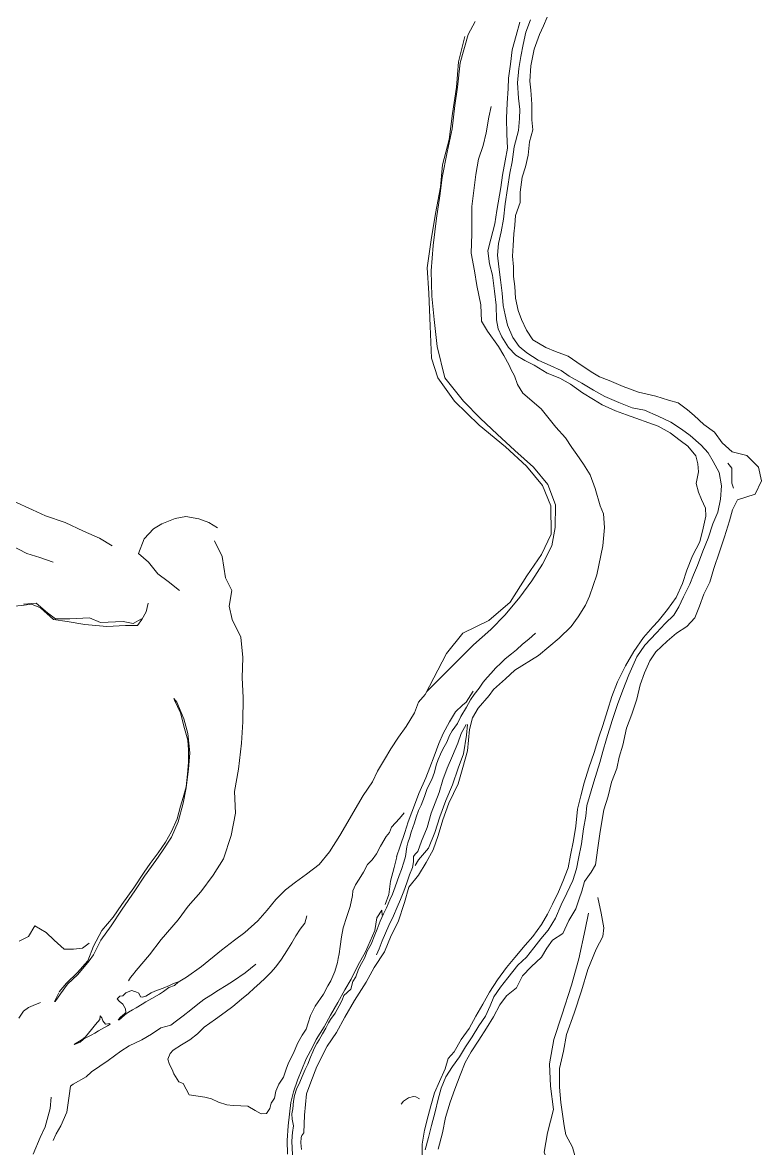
# Model space of a CAD drawing. Extents: x 683321 to 688873, y 7661944 to 7668387.
# Drawn here: x 687111 to 687492, y 7664701 to 7665280 of the extents above; entities that cross this region are included whole.
import ezdxf

# ---------------------------------------------------------------- set-up
doc = ezdxf.new("R2010")
doc.units = 0
doc.header["$MEASUREMENT"] = 0
doc.layers.add('01 CRESTA_Line', color=3, linetype='Continuous', lineweight=20)

msp = doc.modelspace()

# ---------------------------------------------------------------- linework, layer by layer
at = {"layer": '01 CRESTA_Line'}
for points in [[(687318.66, 7664700.27, 4110.31), (687320.28, 7664706.56, 4111.06), (687321.88, 7664712.79, 4111.42), (687323.73, 7664719.77, 4111.98), (687325.33, 7664726.32, 4112.75), (687326.81, 7664731.97, 4113.53), (687329.3, 7664737.79, 4114.23), (687332.64, 7664743.16, 4114.8), (687336.32, 7664748.1, 4115.55), (687339.34, 7664753.17, 4116.32), (687342.76, 7664758.4, 4117.16), (687346.28, 7664763.96, 4118.19), (687349.62, 7664768.93, 4118.7), (687351.98, 7664774.34, 4119.57), (687354, 7664778.9, 4120.53), (687357.39, 7664783.82, 4121.13), (687361.13, 7664788.62, 4121.86), (687366.34, 7664795.24, 4123.34), (687370.8, 7664799.39, 4124.3), (687374.58, 7664804.13, 4125.44), (687378.1, 7664808.74, 4126.71), (687381.84, 7664813.27, 4128.11), (687385.73, 7664819.43, 4129.35), (687388.5, 7664826.22, 4130.93), (687391.55, 7664832.21, 4131.76), (687394.53, 7664838.71, 4132.83), (687396.41, 7664844.76, 4133.5), (687397.52, 7664850.16, 4134.08), (687398.97, 7664857.63, 4134.74), (687400.13, 7664865.33, 4135.26), (687401.27, 7664871.92, 4135.8), (687401.76, 7664877.41, 4135.77), (687405.36, 7664889.59, 4136.66), (687408.5, 7664899.53, 4136.89), (687410.05, 7664905.24, 4137.06), (687411.89, 7664911.75, 4136.99), (687414.9, 7664921.18, 4137.25), (687417.53, 7664929.29, 4137.41), (687420.39, 7664936.67, 4137.65), (687423.34, 7664944.66, 4137.64), (687427.45, 7664953.9, 4137.88), (687431.67, 7664959.87, 4138.05), (687437.6, 7664966.27, 4138.3), (687442.06, 7664970.94, 4138.43), (687446.61, 7664975.36, 4138.89), (687449.04, 7664979.64, 4139.04), (687451.59, 7664984.73, 4139.24), (687454.7, 7664991.24, 4139.68), (687456.67, 7664996.09, 4140.07), (687458.81, 7665000.89, 4140.32), (687461.44, 7665008.21, 4140.52), (687464.13, 7665014.88, 4140.68), (687466.68, 7665022.22, 4140.86), (687469.13, 7665028.31, 4140.7), (687470.54, 7665034.96, 4140.93), (687471.05, 7665041.81, 4141.17), (687469.89, 7665048.72, 4141.33), (687466.82, 7665054.38, 4141.58), (687464.16, 7665058.79, 4141.61), (687460.63, 7665062.84, 4142.09), (687455, 7665067.74, 4142.4), (687450.41, 7665070.95, 4142.42), (687444.98, 7665074.62, 4142.66), (687438.53, 7665077.74, 4142.71), (687431.47, 7665080.78, 4143.01), (687425.13, 7665082, 4143.18), (687418.17, 7665084.76, 4143.08), (687411.1, 7665087.81, 4143.23), (687405.24, 7665091.06, 4143.32), (687399.18, 7665094.6, 4143.73), (687392.76, 7665098.3, 4143.85), (687388.5, 7665101.27, 4143.86), (687383.2, 7665103.64, 4144.4), (687376.8, 7665106.54, 4144.73), (687370.92, 7665110.22, 4145.12), (687366.97, 7665113.54, 4145.32), (687363.77, 7665118.11, 4145.38), (687360.9, 7665124.46, 4145.33), (687359.68, 7665129.84, 4145.6), (687358.77, 7665134.59, 4145.66), (687358.23, 7665141.02, 4145.69), (687357.41, 7665147.87, 4146.18), (687356.55, 7665154.53, 4146.6), (687355.8, 7665160.53, 4146.83), (687356.31, 7665166.52, 4147.19), (687357.68, 7665172.59, 4147.26), (687358.98, 7665179.1, 4147.46), (687359.79, 7665186.91, 4147.53), (687360.95, 7665194.82, 4147.76), (687362.24, 7665202.68, 4147.99), (687363.35, 7665208.56, 4148.19), (687364.47, 7665216.31, 4148.41), (687366.57, 7665224.65, 4148.58), (687367.06, 7665230.89, 4148.7), (687367.38, 7665235.41, 4148.79), (687366.6, 7665241.26, 4148.9), (687366.09, 7665249.15, 4149.23), (687366.79, 7665256.67, 4149.35), (687367.77, 7665262.83, 4149.67), (687369.07, 7665268.95, 4149.88), (687370.44, 7665275.24, 4149.92), (687372.73, 7665281.55, 4150.12)], [(687325.3, 7664700.48, 4112.05), (687327.44, 7664709.02, 4112.68), (687329.12, 7664716.76, 4113.38), (687331.5, 7664724.73, 4114.45), (687333.84, 7664731.35, 4115.25), (687336.58, 7664738.64, 4116.08), (687339.17, 7664745.13, 4116.72), (687342.32, 7664750.56, 4117.6), (687346.15, 7664756.57, 4118.68), (687350.11, 7664762.81, 4119.61), (687353.79, 7664768.59, 4120.49), (687357, 7664774.75, 4121.3), (687360.52, 7664779.44, 4122.48), (687365.51, 7664783.5, 4125.08), (687368.74, 7664789.68, 4124.9), (687373.17, 7664794.4, 4125.92), (687378.47, 7664799.33, 4127.87), (687381.18, 7664804, 4128.37), (687384.16, 7664808.02, 4129.5), (687389.37, 7664811.46, 4131.79), (687392.52, 7664818.23, 4133.11), (687396.14, 7664824.16, 4133.77), (687397.86, 7664829.4, 4134.38), (687399.26, 7664833.36, 4134.61), (687400.51, 7664838.33, 4134.67), (687404.01, 7664843.08, 4136.14), (687406.17, 7664846.79, 4138.08), (687407.52, 7664855.51, 4138.24), (687408.46, 7664862.8, 4138.37), (687409.36, 7664868.17, 4138.79), (687410.55, 7664875.1, 4139.02), (687412.75, 7664882.25, 4139.55), (687414.43, 7664889.45, 4139.74), (687417.15, 7664896.4, 4140.51), (687418.38, 7664902.22, 4140.32), (687420.24, 7664908.35, 4140.63), (687422.17, 7664917.08, 4140.72), (687424.91, 7664924.42, 4140.94), (687427.49, 7664932.06, 4141.27), (687429.29, 7664939.49, 4140.83), (687431.48, 7664945.59, 4141.01), (687434.14, 7664951.83, 4140.85), (687437.26, 7664956.38, 4141.46), (687443.06, 7664961.9, 4141.48), (687447.91, 7664966.01, 4142.06), (687453.2, 7664969.54, 4141.94), (687457.31, 7664973.98, 4142.74), (687459.75, 7664979.95, 4142.38), (687462, 7664986.03, 4142.58), (687465.02, 7664992.35, 4143.24), (687467.07, 7664999.36, 4143.82), (687470.09, 7665007.97, 4144.02), (687472.68, 7665015.59, 4143.77), (687475.16, 7665023.77, 4143.9), (687476.73, 7665029.51, 4143.83), (687479.26, 7665034.62, 4144.28), (687488.36, 7665037.52, 4147.19), (687491.65, 7665044.49, 4147.82), (687490.1, 7665051.46, 4148.45), (687484.1, 7665057.46, 4147.24), (687476.55, 7665059.4, 4145.37), (687471.38, 7665064, 4144.95), (687467.44, 7665069.5, 4145.24), (687462.06, 7665073.5, 4145.01), (687456.94, 7665078, 4145.18), (687453.5, 7665081, 4145.42), (687448.75, 7665084.5, 4145.49), (687443.81, 7665086, 4145.58), (687437.25, 7665088, 4146.2), (687428.31, 7665090, 4146.8), (687420.44, 7665093, 4147.22), (687413.31, 7665096, 4147.8), (687408.38, 7665098, 4147.31), (687404.88, 7665100, 4147.39), (687398.94, 7665104, 4147.85), (687392.13, 7665108.5, 4148.33), (687385.69, 7665111, 4147.86), (687380.75, 7665113, 4147.62), (687373.94, 7665117, 4148.4), (687370.75, 7665122, 4149.19), (687368.19, 7665127.5, 4149.48), (687366.38, 7665132, 4149.27), (687365.12, 7665138.5, 4149.47), (687364.81, 7665144.5, 4150.03), (687364, 7665149.5, 4150.59), (687364.06, 7665154.5, 4151.65), (687363.5, 7665160, 4152.3), (687363.88, 7665165.5, 4152.83), (687364.25, 7665171.5, 4152.52), (687364.81, 7665176, 4152.97), (687365.06, 7665181, 4152.92), (687367.48, 7665187.6, 4153.86), (687367.48, 7665192.92, 4153.56), (687368.45, 7665200.67, 4153.51), (687370.14, 7665205.99, 4153.86), (687371.59, 7665212.04, 4153.52), (687372.32, 7665218.81, 4152.95), (687374.01, 7665225.1, 4153.04), (687373.53, 7665230.18, 4152.4), (687373.53, 7665238.17, 4152.22), (687373.05, 7665245.43, 4152), (687372.38, 7665250, 4151.77), (687372.94, 7665258, 4152.55), (687374.75, 7665266.5, 4153.19), (687377.44, 7665274, 4153.79), (687379.5, 7665278.5, 4154.33), (687381.38, 7665283, 4154.39)], [(687367.37, 7665280.37, 4150.05), (687365.44, 7665273.51, 4150.2), (687363.44, 7665266.18, 4149.97), (687362.47, 7665258.88, 4149.57), (687361.42, 7665251.54, 4149.23), (687361.3, 7665246.35, 4149.01), (687360.77, 7665238.75, 4148.84), (687360.49, 7665231, 4148.51), (687360.56, 7665222.84, 4148.47), (687360.89, 7665215.55, 4148.35), (687359.7, 7665209.08, 4148.23), (687358.39, 7665201.73, 4148.01), (687357.6, 7665195.44, 4147.73), (687355.45, 7665183.59, 4147.45), (687354.51, 7665176.66, 4147.33), (687352.39, 7665168.86, 4147.14), (687350.91, 7665162.77, 4146.95), (687351.67, 7665156.07, 4146.75), (687353.29, 7665150.18, 4146.45), (687354.32, 7665141.97, 4145.88), (687355.08, 7665134.79, 4145.76), (687355.29, 7665127.28, 4145.98), (687356.1, 7665122.65, 4145.66), (687358.11, 7665118.51, 4145.67), (687361.42, 7665112.99, 4145.64), (687365.29, 7665109.03, 4145.28), (687369.86, 7665106.36, 4144.98), (687374.71, 7665104.01, 4144.59), (687381.45, 7665099.9, 4144.09), (687387.94, 7665097.17, 4143.97), (687393.31, 7665094.2, 4143.76), (687399.55, 7665089.78, 4143.39), (687405.17, 7665086.34, 4143.28), (687409.65, 7665083.48, 4143.07), (687416.51, 7665080.46, 4142.92), (687422.26, 7665078.43, 4143.09), (687438.57, 7665072.52, 4142.79), (687444.6, 7665069.16, 4142.56), (687449.87, 7665065.22, 4142.34), (687453.8, 7665062.27, 4142.31), (687457.89, 7665057.27, 4142.36), (687458.92, 7665053.13, 4142.52), (687459.22, 7665049, 4142.27), (687458.03, 7665043.04, 4141.78), (687459.31, 7665038.63, 4141.35), (687460.86, 7665034.9, 4141.76), (687462.89, 7665030.33, 4141.67), (687463.02, 7665026.26, 4140.95), (687461.61, 7665020.09, 4140.77), (687459.99, 7665013.03, 4140.7), (687456.2, 7665005.8, 4140.38), (687453.25, 7664998.38, 4140.11), (687451.09, 7664991.65, 4139.54), (687447.74, 7664984.44, 4139.13), (687443.36, 7664978.2, 4138.78), (687438.57, 7664972.25, 4138.47), (687435.75, 7664969.26, 4138.37), (687430.93, 7664963.76, 4138.33), (687425.98, 7664956.68, 4137.92), (687421.76, 7664949.16, 4137.71), (687417.5, 7664941.06, 4137.76), (687414.72, 7664933.39, 4137.59), (687412.4, 7664926.22, 4137.55), (687410.04, 7664918.57, 4137.19), (687408, 7664912.46, 4137.02), (687405.53, 7664904.59, 4137.08), (687402.85, 7664896.7, 4136.82), (687400.44, 7664889.05, 4136.64), (687398.74, 7664882.31, 4136.41), (687396.99, 7664875.48, 4135.85), (687396.14, 7664866.73, 4135.33), (687394.93, 7664859.36, 4134.86), (687393.41, 7664851.78, 4134.16), (687392.24, 7664845.37, 4133.5), (687389.47, 7664838.22, 4132.51), (687387.14, 7664832.93, 4131.8), (687384.09, 7664826.68, 4130.52), (687381.6, 7664821.52, 4129.48), (687378.49, 7664816.1, 4128.2), (687374.01, 7664810.01, 4126.46), (687370.04, 7664805.44, 4124.93), (687364.81, 7664799.1, 4123.76), (687360.46, 7664794.05, 4122.44), (687355.81, 7664787.61, 4121.73), (687351.64, 7664781.37, 4120.61), (687348.29, 7664775.11, 4119.71), (687344.75, 7664768.91, 4118.58), (687341.16, 7664762.65, 4117.81), (687337.14, 7664756.99, 4116.66), (687333.59, 7664750.57, 4115.56), (687330.36, 7664747.27, 4114.68), (687328.9, 7664741.8, 4114.52), (687325.98, 7664735.44, 4113.71), (687323.48, 7664729.61, 4112.91), (687321.53, 7664722.78, 4112.08), (687320.2, 7664717.63, 4111.64), (687318.26, 7664710.38, 4111.1), (687317.07, 7664703.12, 4110.51), (687317.07, 7664696.42, 4110.2)], [(687319.44, 7664936, 4105.08), (687343.38, 7664960, 4107.57), (687352.31, 7664968, 4108.82), (687359.69, 7664975.5, 4110.01), (687367.38, 7664984.5, 4111.17), (687373.44, 7664993, 4112.44), (687379, 7665001.5, 4113.79), (687383.75, 7665011, 4115.26), (687385.56, 7665020.5, 4116.6), (687385.62, 7665032, 4118.25), (687381.69, 7665042.5, 4120), (687374.38, 7665051.5, 4121.33), (687364.75, 7665060, 4122.72), (687355.62, 7665068.5, 4123.89), (687347.06, 7665076.5, 4125.08), (687338.31, 7665085.5, 4126.28), (687328.75, 7665097.5, 4127.75), (687324.69, 7665113.5, 4128.72), (687323.19, 7665127.5, 4129.69), (687322.06, 7665139.5, 4130.54), (687321.75, 7665152.5, 4131.64), (687322.69, 7665165.5, 4132.69), (687324.38, 7665179.5, 4133.55), (687326.12, 7665191, 4134.22), (687327.38, 7665200.5, 4134.77), (687329.94, 7665213.5, 4135.63), (687332.5, 7665225.5, 4136.53), (687333.81, 7665237.5, 4137.43), (687335.19, 7665247, 4138.25), (687336.69, 7665259.5, 4139.32), (687340.69, 7665274, 4140.69), (687344.34, 7665280.69, 4142.25)], [(687329.62, 7664955.5, 4104.96), (687338.06, 7664966, 4106.46), (687351.44, 7664972.5, 4108.86), (687362.38, 7664982, 4110.44), (687370.94, 7664995.5, 4112.15), (687378.44, 7665006.5, 4113.96), (687383.5, 7665017, 4115.78), (687383.25, 7665031.5, 4117.9), (687379, 7665042, 4119.38), (687370.69, 7665052, 4121.38), (687359.88, 7665062, 4122.79), (687346.38, 7665073, 4124.5), (687333.62, 7665085.5, 4126.26), (687325.19, 7665097.5, 4127.86), (687321.81, 7665107.5, 4128.31), (687321.25, 7665124, 4129.37), (687320.44, 7665141, 4130.46), (687319.56, 7665154, 4131.55), (687321.75, 7665168.5, 4132.77), (687323.94, 7665182, 4133.6), (687326.44, 7665195.5, 4134.38), (687327.44, 7665207, 4135.07), (687330.94, 7665220, 4136.02), (687332.69, 7665233.5, 4137.05), (687334.75, 7665247, 4138.16), (687335.75, 7665260, 4139.22), (687339.06, 7665273, 4140.48)], [(687352.56, 7665237, 4142.23), (687351.44, 7665231.5, 4142.1), (687350.06, 7665223.5, 4141.85), (687348.5, 7665217, 4141.57), (687346, 7665210, 4140.44), (687344.62, 7665202, 4140.16), (687342.69, 7665185.5, 4139.32), (687342.62, 7665171.5, 4140.1), (687342.31, 7665161.5, 4140.39), (687343.94, 7665152.5, 4140.42), (687345.25, 7665145, 4139.89), (687347.19, 7665135, 4140.03), (687347.56, 7665126.5, 4139.76), (687350.69, 7665121.5, 4141.2), (687356.31, 7665113.5, 4142.98), (687359.06, 7665109, 4141.63), (687361.81, 7665104, 4141.23), (687362.81, 7665101.5, 4140.47), (687364.62, 7665098.5, 4140.49), (687366.13, 7665094, 4136.35), (687368.88, 7665089.5, 4133.93), (687378.31, 7665081.5, 4131.11), (687385.81, 7665072, 4129.31), (687390.75, 7665066.5, 4128.13), (687394, 7665061.5, 4126.85), (687396.63, 7665058, 4125.88), (687400.06, 7665053, 4125), (687403.5, 7665047.5, 4123.67), (687406, 7665040.5, 4122.96), (687408.63, 7665031.5, 4120.96), (687410.44, 7665027.5, 4119.62), (687410.94, 7665020.5, 4119.26), (687409.94, 7665011, 4120.45), (687407, 7664996, 4119.95), (687403.19, 7664985, 4119.59), (687401.06, 7664980.5, 4119.79), (687397.31, 7664974.5, 4119.98), (687393.75, 7664969.5, 4120.63), (687387.63, 7664963.5, 4120), (687376.94, 7664954.5, 4117.6), (687364.81, 7664947, 4113.68), (687359.94, 7664942.5, 4112.44), (687353.81, 7664937, 4110.84), (687351.5, 7664934, 4110.29), (687345.81, 7664927.5, 4109.03), (687342.88, 7664922.5, 4108.59), (687341.44, 7664916.5, 4108.65), (687340.31, 7664905.5, 4109.35), (687338.06, 7664897, 4109.29), (687335.62, 7664888.5, 4109.56), (687330.75, 7664878.5, 4108.42), (687327.62, 7664870, 4107.79), (687325.25, 7664862, 4106.95), (687322.69, 7664854.5, 4105.95), (687319.13, 7664848, 4104.5), (687315.25, 7664841.5, 4103.27), (687310.14, 7664835.36, 4101.88), (687307.88, 7664827.5, 4101.64), (687304.62, 7664817.5, 4101.29), (687301.06, 7664810.5, 4100.88), (687297.62, 7664802, 4101.02), (687292.31, 7664794, 4100.33), (687288.25, 7664786.5, 4099.97), (687282.19, 7664777, 4099.53), (687277.31, 7664768.5, 4099.18), (687273, 7664760.5, 4098.91), (687268.19, 7664753.5, 4098.53), (687262.81, 7664743, 4098.33), (687259.81, 7664735, 4098.55), (687257.5, 7664729, 4098.22), (687256.44, 7664718, 4098.33), (687256.12, 7664709, 4098.05), (687255.11, 7664707.53, 4096.86), (687254.71, 7664706.57, 4096.56), (687254.7, 7664703.83, 4096.08), (687255.04, 7664700.39, 4096.11)], [(687477.25, 7665040.65, 4140.32), (687476.47, 7665043.15, 4140.14), (687476.4, 7665046.09, 4140.89), (687476.31, 7665048.63, 4141.08), (687476.33, 7665050.88, 4140.83), (687474.41, 7665053.5, 4140.87)], [(687106.69, 7665034, 4054.53), (687116.62, 7665029.5, 4056.53), (687123.25, 7665026.5, 4057.24), (687133.31, 7665023, 4058.42), (687142.87, 7665018.5, 4059.52), (687151, 7665015, 4060.23), (687157.62, 7665011, 4061.57)], [(687211.71, 7665020.19, 4063.04), (687207.32, 7665023.05, 4063.83), (687202.21, 7665024.82, 4064.26), (687195.47, 7665026.03, 4064), (687189.94, 7665025.05, 4064), (687183.05, 7665022.34, 4064.07), (687178.83, 7665019.77, 4063.84), (687174.07, 7665014.64, 4063.72), (687171.01, 7665006.98, 4064.33), (687176.3, 7665002.63, 4064.03), (687181.07, 7664996.53, 4064.08), (687186.27, 7664992.55, 4064.09), (687192.25, 7664987.92, 4064.32)], [(687127.19, 7665002.5, 4060.71), (687120.31, 7665005, 4061.01), (687113.63, 7665007, 4060.51), (687105.12, 7665011.5, 4057.51)], [(687210.12, 7665013.5, 4064.16), (687214.19, 7665005.5, 4066.22), (687215.88, 7664994.5, 4068.61), (687219.06, 7664988, 4071.12), (687217.81, 7664980, 4072.63), (687219.31, 7664973, 4074.68), (687223.69, 7664964, 4077.24), (687224.69, 7664953.5, 4077.32), (687224.44, 7664943, 4077.37), (687225, 7664933, 4077.67), (687224.81, 7664920.5, 4077.94), (687224.06, 7664909.5, 4078.28), (687222.62, 7664896, 4077.96), (687220.44, 7664884.5, 4077.23), (687221, 7664873.5, 4078.44), (687218.81, 7664862, 4079.1), (687214.88, 7664850, 4080.32), (687209.44, 7664841.5, 4080.37), (687203.12, 7664833, 4079.85), (687196.62, 7664825.5, 4079.74), (687191.44, 7664818.5, 4079.76), (687182.81, 7664808.5, 4078.24), (687176.69, 7664800.5, 4078.63), (687169.82, 7664792.44, 4078.64), (687168.02, 7664790.12, 4078.48), (687166.97, 7664788.95, 4078.69), (687165.89, 7664787.13, 4078.49)], [(687107.38, 7664980, 4069.5), (687112.31, 7664980.5, 4069.64), (687116, 7664981, 4069.61), (687120.69, 7664979, 4069.64), (687127.31, 7664973, 4069.35), (687134.31, 7664972, 4069.01), (687143.56, 7664970.5, 4069.13), (687154.75, 7664969.5, 4069.02), (687164.38, 7664970, 4068.97), (687170.5, 7664970, 4068.89), (687172.75, 7664973, 4068.55), (687175, 7664977, 4065.77), (687176.12, 7664981.5, 4063.12)], [(687112, 7664981, 4069.58), (687118.5, 7664981.5, 4069.6), (687124.25, 7664976.5, 4069.56), (687128.31, 7664973.5, 4069.39), (687135.69, 7664973.5, 4069.04), (687145.94, 7664974, 4069.43), (687151.5, 7664971.5, 4069.37), (687163.25, 7664972, 4068.97), (687168.31, 7664971, 4068.77), (687172.56, 7664973.5, 4068.61)], [(687250.32, 7664697.43, 4095.87), (687250.19, 7664701.38, 4095.97), (687249.99, 7664704.26, 4096.25), (687250.08, 7664707.31, 4096.3), (687250.31, 7664709.2, 4096.61), (687250.82, 7664712.47, 4096.77), (687250.11, 7664715.97, 4097.14), (687250.06, 7664718.72, 4097.24), (687250.45, 7664721.38, 4097.46), (687250.91, 7664725.27, 4097.12), (687251.4, 7664728.08, 4097.26), (687252.31, 7664731.36, 4097.25), (687254.04, 7664735.1, 4097.31), (687255.22, 7664737.87, 4097.42), (687256.89, 7664741.62, 4097.6), (687258.19, 7664744.36, 4097.74), (687259.56, 7664747.93, 4097.88), (687260.76, 7664750.63, 4097.95), (687261.5, 7664752.38, 4098.3), (687262.9, 7664754.98, 4098.24), (687264.01, 7664756.8, 4098.41), (687265.72, 7664759.9, 4098.77), (687267.51, 7664762.76, 4098.4), (687268.84, 7664765.48, 4098.8), (687269.92, 7664767.23, 4098.61), (687272.24, 7664770.51, 4098.37), (687274.35, 7664774.36, 4098.48), (687275.91, 7664777.25, 4098.76), (687276.82, 7664779.6, 4098.57), (687280.32, 7664782.93, 4098.33), (687281.43, 7664786.79, 4098.7), (687282.87, 7664789.16, 4098.74), (687284.21, 7664793.24, 4099.12), (687285.92, 7664796.1, 4099.49), (687287.35, 7664798.87, 4099.54), (687288.7, 7664802.49, 4099.84), (687290.73, 7664806.1, 4099.94), (687292.63, 7664810.81, 4099.97), (687293.97, 7664813.77, 4100.21), (687295.47, 7664817.83, 4100.15), (687297.2, 7664821.66, 4100.36), (687298.67, 7664824.73, 4100.61), (687300.45, 7664828.78, 4100.45), (687301.72, 7664831.76, 4100.77), (687303.24, 7664835.61, 4100.79), (687304.15, 7664838.41, 4101.16), (687305.26, 7664841.39, 4101.52), (687306.5, 7664844.52, 4101.66), (687307.67, 7664848.15, 4101.83), (687308.54, 7664851.17, 4101.94), (687309.12, 7664856.04, 4102.25), (687309.68, 7664858.1, 4102.51), (687310.71, 7664861.09, 4102.76), (687311.47, 7664863.73, 4102.86), (687313.09, 7664868.44, 4103.19), (687314.02, 7664871.42, 4103.23), (687315.23, 7664874.72, 4103.05), (687316.59, 7664877.49, 4103.16), (687318.3, 7664882.02, 4103.12), (687319.62, 7664886.14, 4103.36), (687321.95, 7664890.72, 4103.61), (687323.41, 7664894.56, 4103.79), (687324.31, 7664898.16, 4104.03), (687325.34, 7664900.99, 4104.34), (687326.56, 7664903.79, 4104.42), (687327.67, 7664906.35, 4104.41), (687329.72, 7664909.98, 4104.56), (687331.12, 7664913.34, 4104.66), (687332.5, 7664915.76, 4104.84), (687335.15, 7664919.58, 4104.76), (687336.88, 7664923.16, 4105.02), (687339.87, 7664927.93, 4104.93), (687341.88, 7664931.73, 4105.24), (687343.76, 7664934.43, 4105.31), (687346.38, 7664937.77, 4105.34), (687348.36, 7664940.78, 4105.48), (687350.5, 7664943.23, 4105.85), (687352.63, 7664945.55, 4106.07), (687354.83, 7664948.06, 4106.53), (687357.64, 7664950.71, 4106.87), (687359.8, 7664952.85, 4107.02), (687363.03, 7664955.49, 4107.26), (687365.53, 7664957.5, 4107.65), (687368.67, 7664960.44, 4108.14), (687371.97, 7664963, 4108.62), (687375.39, 7664966.1, 4109.22)], [(687190.91, 7664786.41, 4084.47), (687188.8, 7664785.69, 4084.73), (687187.09, 7664784.71, 4084.82), (687183.78, 7664783.39, 4084.47), (687179.47, 7664781.77, 4083.85), (687177.68, 7664781.01, 4083.7), (687174.91, 7664779.23, 4083.63), (687173.14, 7664778.83, 4083.63), (687172.1, 7664778.95, 4083.26), (687171.21, 7664780.85, 4082.65), (687169.71, 7664781.46, 4082.77), (687168.99, 7664781.64, 4082.97), (687167.59, 7664782.16, 4082.3), (687166.7, 7664781.78, 4081.73), (687164.54, 7664781.04, 4080.52), (687163.05, 7664779.42, 4080.56), (687161.46, 7664779.25, 4080.01), (687160.19, 7664777.91, 4079.52), (687161.06, 7664776.63, 4080.23), (687162.98, 7664775.14, 4080.99), (687164.35, 7664772.8, 4081.7), (687164.55, 7664770.9, 4082.06), (687163.83, 7664770.12, 4081.9), (687161.84, 7664768.48, 4081.66), (687160.66, 7664767.14, 4081.83), (687161.11, 7664767.05, 4081.61), (687162.21, 7664768.01, 4081.8), (687164.13, 7664769.59, 4082.01), (687165.92, 7664771.02, 4082.33), (687167.92, 7664772.17, 4082.64), (687169.9, 7664773.33, 4082.91), (687172.9, 7664775.19, 4083.13), (687174.81, 7664776.41, 4083.41), (687178.01, 7664778.12, 4083.63), (687181.91, 7664780.32, 4083.8), (687183.89, 7664781.63, 4084.2), (687186.74, 7664783.69, 4084.65), (687189.56, 7664784.75, 4084.51), (687191.57, 7664786.41, 4084.58), (687195.81, 7664789, 4084.97), (687203.44, 7664794.5, 4085.53), (687213.81, 7664803, 4086.71), (687220.44, 7664808, 4087.3), (687225.88, 7664812, 4087.75), (687232.56, 7664818, 4088.93), (687237.25, 7664823.5, 4089.57), (687241.75, 7664829, 4090.82), (687246.75, 7664834, 4091.43), (687251.88, 7664838, 4091.69), (687257.62, 7664842, 4092.42), (687264.06, 7664847, 4093.04), (687269.31, 7664853.5, 4094.14), (687274.75, 7664862, 4095.03), (687278.81, 7664869, 4096.05), (687282.56, 7664875.5, 4096.97), (687286.69, 7664882.5, 4098.11), (687291.44, 7664889.5, 4098.67), (687294, 7664895, 4099.24), (687297.62, 7664901, 4099.98), (687300.94, 7664906.5, 4100.82), (687304.94, 7664912.5, 4101.47), (687308.75, 7664918, 4102.09), (687313.06, 7664925, 4103.26), (687315.25, 7664930.5, 4103.79), (687318.56, 7664934.5, 4104.93), (687329.62, 7664955.5, 4104.96)], [(687298, 7664826.5, 4100.95), (687299.88, 7664831.5, 4101.23), (687300.81, 7664838.5, 4101.97), (687302.56, 7664845.5, 4102.69), (687303.94, 7664851, 4103.27), (687303.88, 7664851, 4103.28), (687305.81, 7664856.5, 4103.95), (687308.19, 7664863.5, 4104.41), (687309.81, 7664869, 4104.57), (687311.75, 7664874, 4104.42), (687313.62, 7664879, 4104.31), (687315.38, 7664883.5, 4104.42), (687319.02, 7664891.56, 4104.45), (687321.07, 7664896.86, 4104.56), (687323.22, 7664902.68, 4104.73), (687325.61, 7664909.28, 4105.06), (687327.94, 7664914.5, 4105.06), (687331.19, 7664920.5, 4104.57), (687334.25, 7664925.5, 4104.69), (687337.81, 7664929, 4104.85), (687339.69, 7664930.5, 4105.17), (687343.35, 7664936.23, 4104.83)], [(687130.31, 7664781.5, 4077.27), (687134.06, 7664786, 4076.98), (687139.62, 7664791.5, 4075.37), (687145, 7664797.5, 4074.69), (687147.88, 7664805, 4074.85), (687152.25, 7664813, 4074.11), (687158.06, 7664820, 4073.57), (687162.5, 7664826.5, 4073.34), (687168.75, 7664835, 4072.64), (687173.94, 7664843, 4071.94), (687177.12, 7664847.5, 4071.65), (687181.25, 7664853, 4071.17), (687184.94, 7664858.5, 4070.88), (687188.12, 7664864, 4070.42), (687190.94, 7664870.5, 4069.88), (687192.69, 7664877, 4069.44), (687194.12, 7664881.5, 4068.92), (687195.69, 7664887, 4068.65), (687196.31, 7664893.5, 4068.24), (687196.88, 7664899.5, 4067.93), (687196.88, 7664906, 4067.69), (687196.5, 7664911, 4067.5), (687194.81, 7664917, 4067.16), (687192.62, 7664925, 4067.2), (687189.69, 7664931.5, 4067.19), (687189.19, 7664932.5, 4067.15), (687190.88, 7664930.5, 4067.18), (687194.5, 7664922, 4067.24), (687196.44, 7664914.5, 4067.29), (687197.56, 7664904.5, 4067.71), (687196.75, 7664896, 4067.95), (687195.69, 7664886.5, 4068.61), (687194.12, 7664878.5, 4069.38), (687191.5, 7664869, 4070.17), (687188, 7664861, 4070.74), (687183.44, 7664854, 4071.3), (687180, 7664849, 4071.54), (687174.25, 7664841, 4072.04), (687169.13, 7664833.5, 4072.76), (687162.62, 7664824, 4073.46), (687156.94, 7664815.5, 4073.84), (687151.69, 7664808, 4074.6), (687147.88, 7664800.5, 4075.01), (687145.69, 7664797.5, 4074.87), (687139.88, 7664790.5, 4075.57), (687134.5, 7664785.5, 4077), (687130.94, 7664780.5, 4077.5), (687128.25, 7664776.5, 4077.56), (687127.81, 7664776.5, 4077.62), (687130.13, 7664781, 4077.33)], [(687339.62, 7664919, 4106.06), (687337.19, 7664914.5, 4105.86), (687335.44, 7664909.5, 4106.07), (687332.69, 7664903, 4106.14), (687329.88, 7664896.5, 4105.93), (687327.69, 7664890.5, 4105.62), (687325.75, 7664884, 4105.55), (687321.69, 7664873.5, 4104.85), (687319.56, 7664866, 4104.81), (687316.75, 7664859, 4104.48), (687314.79, 7664853.7, 4103.18), (687313.47, 7664852.37, 4102.32), (687312.67, 7664851.18, 4102.16), (687312.61, 7664848.34, 4102.15), (687312.08, 7664845.45, 4101.82), (687310.6, 7664841.75, 4101.76), (687309.18, 7664837.64, 4101.51), (687307.6, 7664833.3, 4101.11), (687305.84, 7664829.05, 4101.18), (687304.19, 7664825.04, 4100.88), (687302.3, 7664820.54, 4100.54), (687299.86, 7664815.67, 4100.52), (687298.14, 7664811.75, 4100.45), (687296.47, 7664807.74, 4100.43), (687294.88, 7664803.6, 4100.18), (687293.54, 7664800.6, 4100.28)], [(687340.38, 7664919, 4106.24), (687339.81, 7664913.5, 4106.34), (687338.25, 7664904, 4106.61), (687335.62, 7664896.5, 4106.49), (687332.69, 7664888, 4106.36), (687329.25, 7664880, 4105.72), (687326.19, 7664871.5, 4105.23), (687323.63, 7664863.5, 4104.82), (687320.38, 7664855.5, 4104.47), (687315.19, 7664849.5, 4102.83), (687313.41, 7664846.56, 4102.52)], [(687307.72, 7664873.65, 4102.16), (687305.38, 7664870.61, 4101.45), (687301.28, 7664866.31, 4099.46), (687300.31, 7664863.5, 4099.2), (687298.56, 7664861.5, 4098.61), (687295.62, 7664856.5, 4098.16), (687293.63, 7664852.5, 4097.8), (687291.38, 7664849.5, 4097.03), (687288.94, 7664847, 4096.42), (687286.81, 7664843, 4095.8), (687284.69, 7664839.5, 4095.21), (687282.81, 7664836.5, 4094.72), (687281.37, 7664833.48, 4094.6), (687281.12, 7664831.01, 4094.52), (687279.96, 7664825.38, 4094.72), (687278.27, 7664820.32, 4094.77), (687276.4, 7664814.44, 4094.95), (687275.52, 7664809.74, 4095.06), (687274.88, 7664804.74, 4095.16), (687274.27, 7664801.13, 4096.26), (687273.88, 7664798.62, 4097.64), (687273.53, 7664796.63, 4098.42), (687272.19, 7664792.02, 4098.25), (687270, 7664787.1, 4098.07), (687268.51, 7664784.51, 4097.94), (687266.28, 7664780.25, 4097.01), (687261.99, 7664774.16, 4096.3), (687259.58, 7664769.24, 4095.72), (687258.39, 7664765.51, 4096.05), (687257.32, 7664762.29, 4096.35), (687255.39, 7664759.24, 4095.98), (687253, 7664755.31, 4095.68), (687250.7, 7664749.64, 4095.55), (687248.32, 7664744.92, 4095.82), (687247, 7664741.69, 4095.81), (687245.78, 7664737.65, 4096.74), (687243.34, 7664734.02, 4095.35), (687241.83, 7664730.42, 4095.68), (687241, 7664726.75, 4095.92), (687239.43, 7664724.27, 4096.16), (687238.75, 7664721.41, 4095.94), (687237.02, 7664718.94, 4095.83), (687234.25, 7664718.64, 4095.81), (687231.08, 7664720.38, 4094.94), (687227.34, 7664722.62, 4094.54), (687223.7, 7664722.89, 4094.3), (687219.8, 7664722.98, 4094.23), (687216.49, 7664723.32, 4094.47), (687212.26, 7664724.81, 4094.28), (687208.59, 7664726.36, 4094.26), (687205.17, 7664727.25, 4094.79), (687197.2, 7664728.58, 4096.39), (687194.01, 7664734.25, 4093.73), (687191.84, 7664735.11, 4093.65), (687189.21, 7664739.3, 4093.08), (687188.43, 7664741.56, 4092.87), (687187.12, 7664744.08, 4092.93), (687186.19, 7664746.79, 4093.05), (687187.33, 7664749.81, 4093.73), (687188.96, 7664751.48, 4093.63), (687193.2, 7664754.22, 4093), (687197.53, 7664756.75, 4092.99), (687201.47, 7664759.86, 4092.77), (687204.82, 7664763.36, 4093.43), (687210.73, 7664767.48, 4093.08), (687215.61, 7664771.11, 4093.15), (687219.71, 7664773.99, 4093.18), (687224.03, 7664777.72, 4093.11), (687227.73, 7664780.58, 4093.05), (687230.69, 7664783.37, 4092.97), (687233.54, 7664786.01, 4093.24), (687236.2, 7664788.45, 4093.43), (687239.11, 7664791.38, 4093.23), (687241.68, 7664794.36, 4093.2), (687244.61, 7664798.29, 4093.09), (687247.49, 7664802.53, 4092.89), (687249.94, 7664806.65, 4092.58), (687252.13, 7664810.27, 4092.36), (687254.22, 7664813.7, 4092.11), (687256.61, 7664816.86, 4091.66), (687257.73, 7664820.53, 4091.1)], [(687396.63, 7664693.5, 4137.59), (687394.38, 7664701.5, 4136.7), (687391, 7664708, 4135.26), (687390.12, 7664712.5, 4134.55), (687390.19, 7664712.5, 4134.55), (687388.38, 7664724.5, 4133.56), (687387.75, 7664732.5, 4133.3), (687387.75, 7664742, 4133.78), (687389.81, 7664751, 4134.12), (687391.37, 7664759.5, 4134.5), (687395.25, 7664770.5, 4135.28), (687399.12, 7664782, 4135.91), (687402.38, 7664793, 4136.54), (687406.62, 7664803.5, 4137.64), (687410.06, 7664810, 4138.89), (687410.56, 7664814.5, 4139.07), (687409.19, 7664822, 4138.33), (687407.5, 7664830, 4137.78)], [(687296.5, 7664821, 4100.02), (687296.38, 7664823.5, 4100.89), (687293.69, 7664819.5, 4100.34), (687292.69, 7664813, 4100.19), (687290.31, 7664807.5, 4100.2), (687287.81, 7664802, 4100.43), (687284, 7664795, 4100.36), (687280.5, 7664788, 4099.83), (687277.19, 7664782.5, 4099.72), (687273.69, 7664776, 4099.36), (687269.81, 7664769.5, 4099.04), (687266.62, 7664763.5, 4098.77), (687262.56, 7664757, 4098.43), (687260.56, 7664753, 4098.24), (687257.31, 7664747, 4098.41), (687255.06, 7664741.5, 4098.21), (687252.88, 7664736, 4098.27), (687250.81, 7664730, 4098.27), (687249.5, 7664724.5, 4097.93), (687248.81, 7664718.5, 4097.82), (687248.06, 7664712.5, 4097.92), (687247.56, 7664705, 4097.78), (687247.75, 7664698, 4097.61)], [(687386.5, 7664671.5, 4133.38), (687382.88, 7664671.5, 4133.27), (687384, 7664680.5, 4132.97), (687382.75, 7664691, 4132.85), (687379.75, 7664699, 4132.79), (687381.56, 7664709, 4132.95), (687384.62, 7664721, 4132.48), (687383.06, 7664733, 4132.22), (687382.62, 7664744.5, 4132.67), (687384.75, 7664757, 4132.72), (687389, 7664769.5, 4133.43), (687393.88, 7664785, 4134.19), (687397.75, 7664798.5, 4134.61), (687400.94, 7664813.5, 4135.01), (687402.62, 7664822, 4134.6)], [(687145.75, 7664806.5, 4073.24), (687142.31, 7664804, 4073.2), (687137.56, 7664803.5, 4072.76), (687132.81, 7664803.5, 4073), (687127.75, 7664808, 4071.91), (687123.62, 7664812, 4070.67), (687117.75, 7664815.5, 4069.56), (687114.44, 7664810, 4070.8), (687109.75, 7664807.5, 4070.5)], [(687231.4, 7664795.67, 4089.09), (687226.04, 7664791.36, 4088.89), (687219.98, 7664787.1, 4088.42), (687216.24, 7664784.84, 4087.99), (687212.3, 7664782.37, 4087.55), (687208.36, 7664779.86, 4087.05), (687204.69, 7664777.57, 4086.62), (687201.7, 7664775.17, 4086.68), (687197.99, 7664772.2, 4086.73), (687194, 7664769.07, 4086.7), (687190.61, 7664766.5, 4086.79), (687187.75, 7664764.33, 4086.86), (687182.52, 7664762.9, 4085.33), (687177.71, 7664759.7, 4085.52), (687172.85, 7664756.88, 4085.15), (687166.23, 7664753.7, 4084.01), (687161.99, 7664750.91, 4083.89), (687155.48, 7664746.09, 4083.59), (687146.92, 7664740.36, 4082.94), (687144.08, 7664737.81, 4082.99), (687137.5, 7664734, 4081.4), (687136.12, 7664733, 4081.13), (687135.38, 7664728, 4081.11), (687134.25, 7664719.5, 4081.19), (687131.13, 7664712.5, 4081.46), (687128.69, 7664708.5, 4082.1), (687127.13, 7664705, 4082.29)], [(687120.69, 7664776, 4076.86), (687116.94, 7664774.5, 4077.28), (687114.44, 7664773.5, 4077.07), (687111.94, 7664771.5, 4077), (687109.44, 7664768, 4077.11)], [(687126.09, 7664727.38, 4078.71), (687125.62, 7664721.5, 4079.44), (687123.13, 7664712, 4080.26), (687120.5, 7664706.5, 4081.25), (687116.81, 7664698, 4082.3)], [(687306.25, 7664723.73, 4107.99), (687307.43, 7664725.23, 4108.43), (687310.02, 7664727.04, 4109.2), (687312.52, 7664727.66, 4109.55), (687313.79, 7664727.41, 4109.75), (687315.7, 7664726.4, 4109.54)]]:
    msp.add_polyline3d(points, dxfattribs=at)
msp.add_polyline3d([(687156.26, 7664765.15, 4081.59), (687154.14, 7664764.92, 4081.31), (687152.82, 7664766.53, 4080.57), (687152.25, 7664768.17, 4079.51), (687151.41, 7664769.2, 4078.86), (687151.13, 7664767.33, 4079.41), (687149, 7664764.76, 4079.75), (687146.88, 7664762.13, 4080.17), (687145.43, 7664760.29, 4080.19), (687143.86, 7664758.31, 4080.16), (687142.11, 7664756.91, 4079.86), (687139.82, 7664755.53, 4079.69), (687138.19, 7664754.65, 4079.44), (687138.06, 7664754.42, 4079.49), (687139.1, 7664754.68, 4079.59), (687140.99, 7664755.59, 4079.82), (687142.84, 7664757.12, 4080.15), (687144.69, 7664758.19, 4080.49), (687146.69, 7664759.12, 4080.71), (687148.65, 7664760.2, 4080.87), (687150.51, 7664761.51, 4081), (687153.68, 7664763.23, 4081.45), (687155.21, 7664763.98, 4081.51), (687156.55, 7664764.87, 4081.58)], close=True, dxfattribs=at)

doc.saveas('drawing.dxf')
